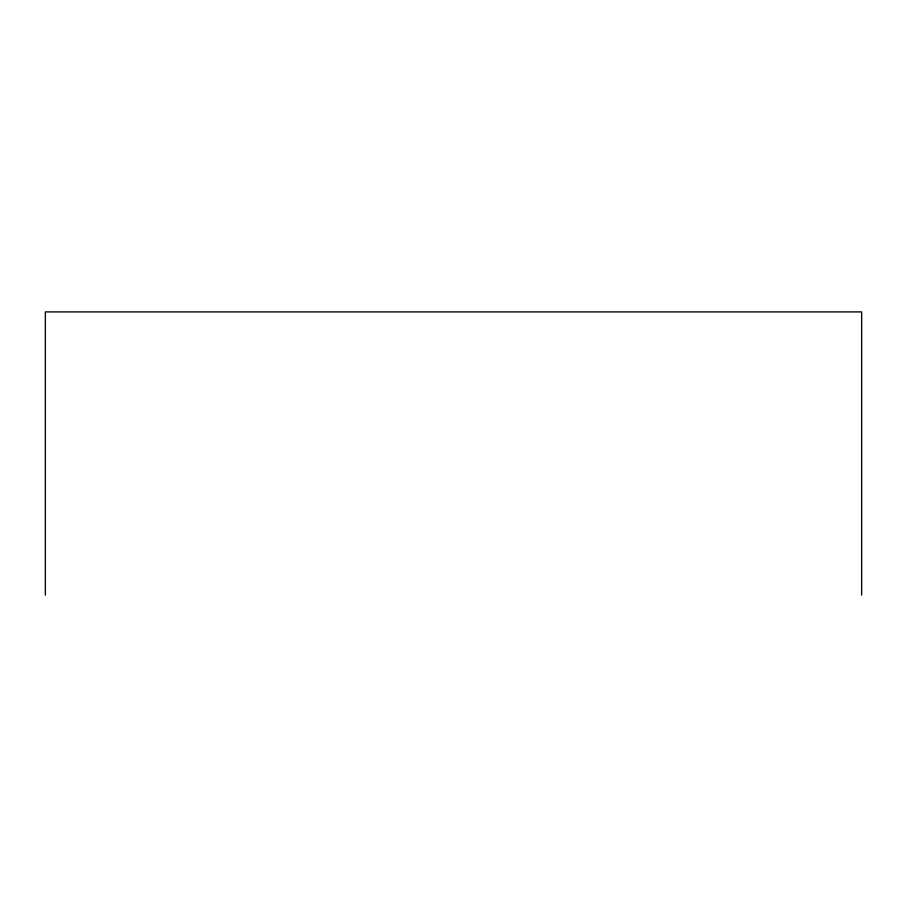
<?xml version="1.0" encoding="UTF-8"?>
<svg xmlns="http://www.w3.org/2000/svg" width="907" height="907" viewBox="0 0 907 907"><rect width="100%" height="100%" fill="white"/><g stroke="black" fill="none" stroke-linecap="round" stroke-linejoin="round"><path stroke-width="1.36" d="M861.65 595.094L861.65 311.906L45.35 311.906L45.35 595.094"/></g></svg>
